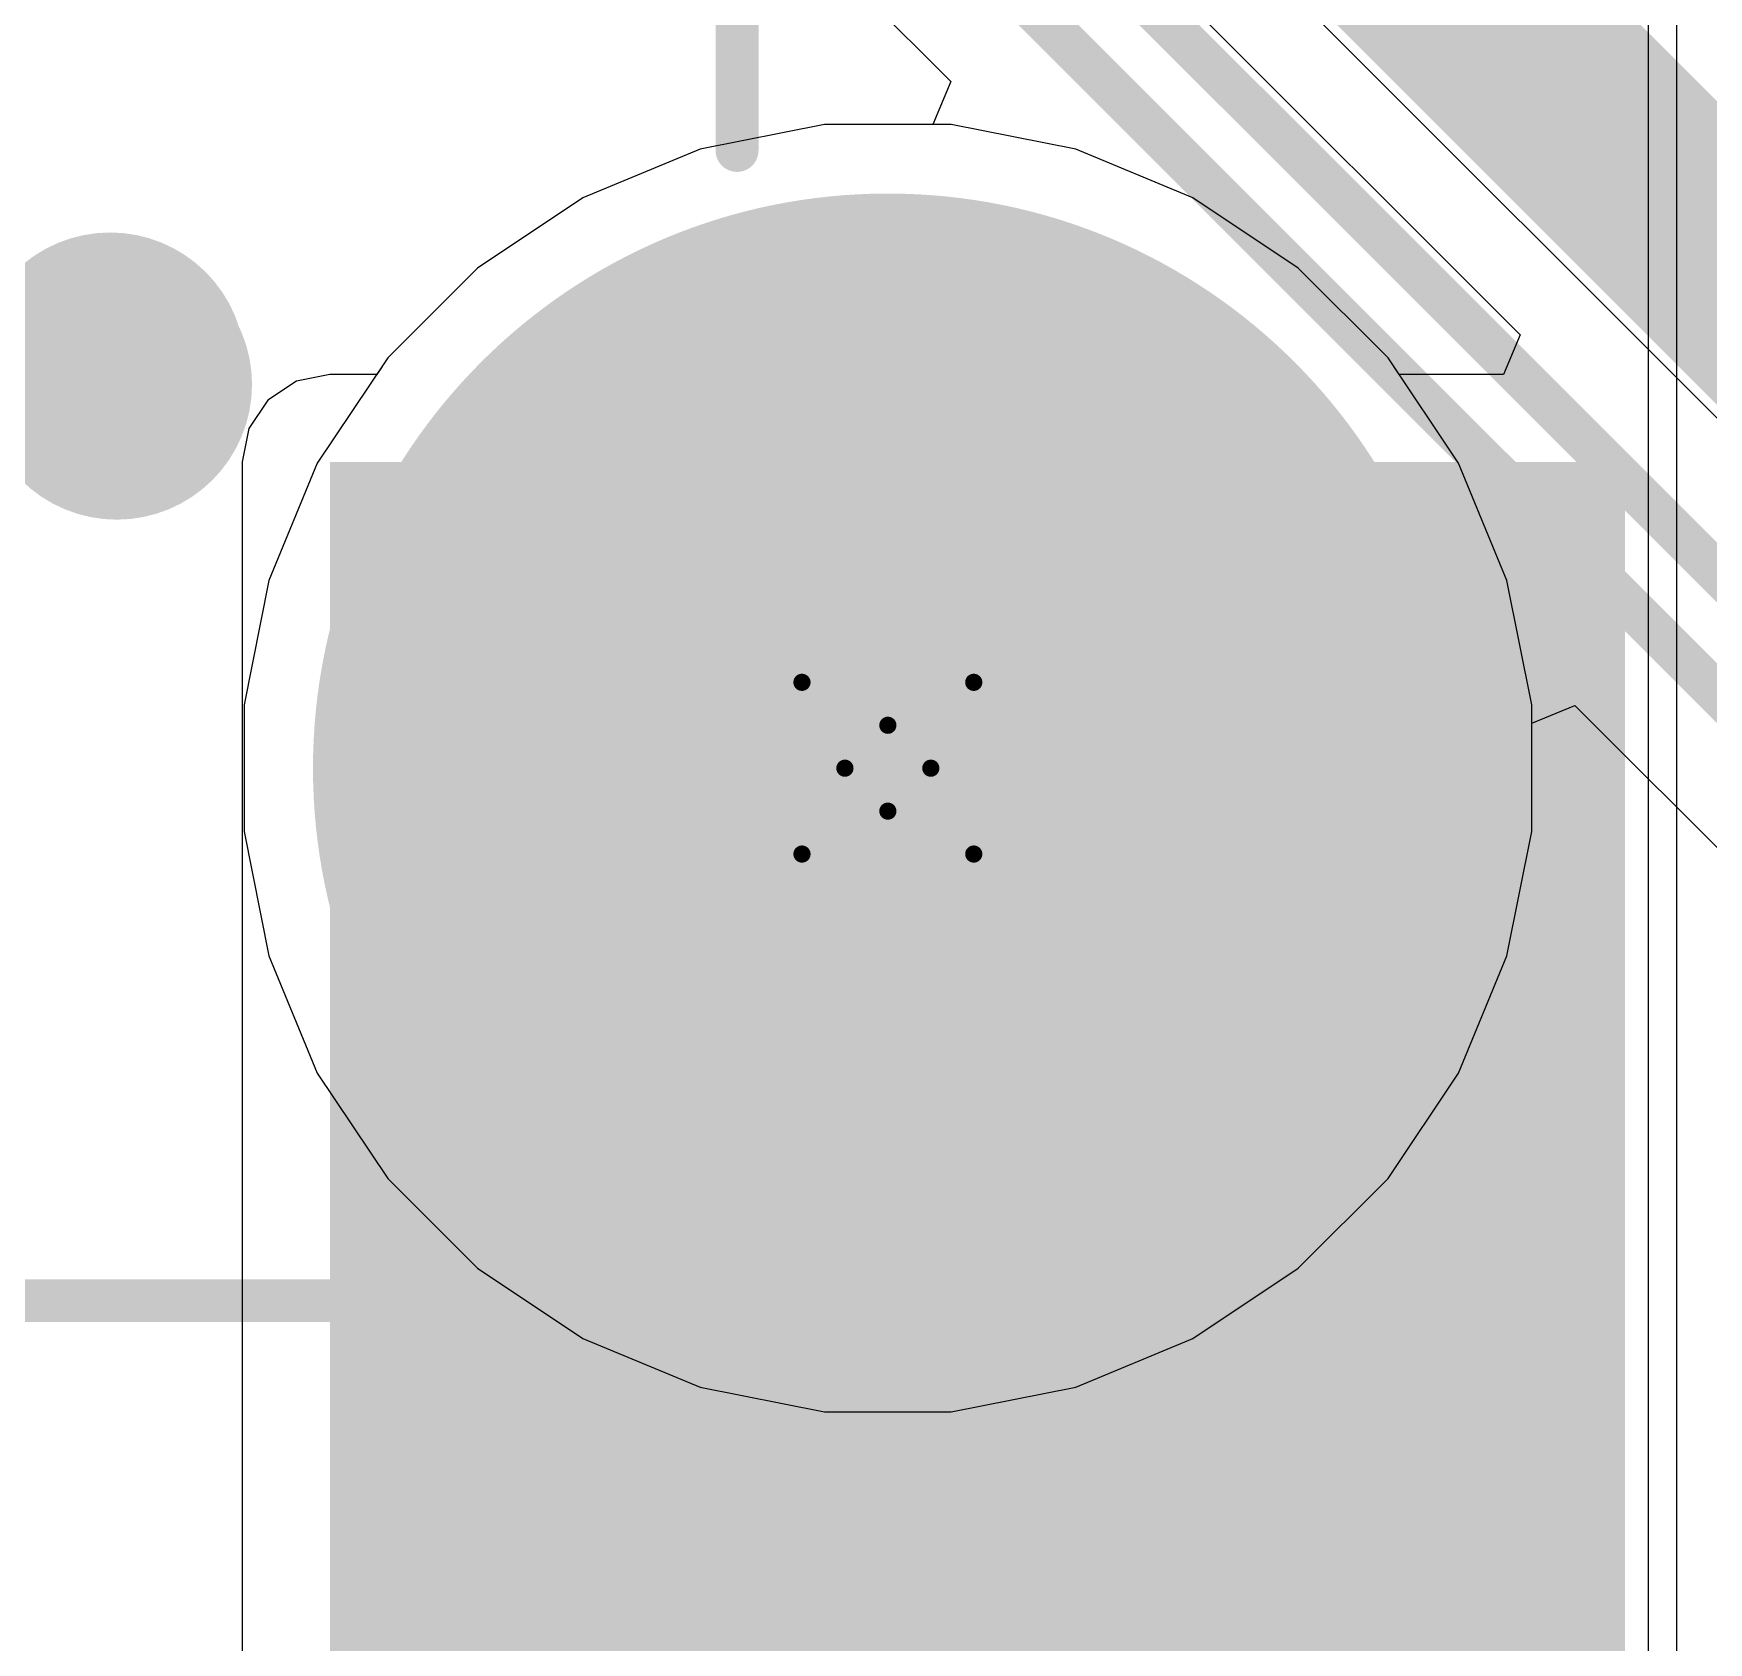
# Model space of a CAD drawing. Header units: inches. Extents: x 0 to 208, y 0 to 213.
# Drawn here: x 3.8387 to 4.0337, y 3.6344 to 3.8218 of the extents above; entities that cross this region are included whole.
import ezdxf

# ---------------------------------------------------------------- set-up
doc = ezdxf.new("R2010")
doc.units = ezdxf.units.IN
doc.header["$MEASUREMENT"] = 0
for name, color, linetype in [('Bottom Layer', 5, 'Continuous'), ('Bottom Overlay', 54, 'Continuous'), ('Bottom Paste', 16, 'Continuous'), ('Bottom Solder', 6, 'Continuous'), ('Drill Drawing', 1, 'Continuous'), ('L2_GND1', 16, 'Continuous'), ('L3_SIG1', 76, 'Continuous'), ('L4_PWR', 90, 'Continuous'), ('L5_GND2', 156, 'Continuous'), ('L6_SIG2', 130, 'Continuous'), ('L7_GND3', 216, 'Continuous'), ('Mechanical 15', 56, 'Continuous'), ('Multi-Layer', 9, 'Continuous'), ('Pad Holes', 156, 'Continuous'), ('Top Layer', 1, 'Continuous'), ('Top Overlay', 2, 'Continuous'), ('Top Solder', 216, 'Continuous')]:
    doc.layers.add(name, color=color, linetype=linetype)

# ---------------------------------------------------------------- blocks, each defined once
blk = doc.blocks.new('U224_081N_1BR61_528')
at = {"layer": 'Bottom Layer'}
h = blk.add_hatch(color=5, dxfattribs=at)
edge = h.paths.add_edge_path()
edge.add_arc((-0.27756, 0.11398), 0.06496, 0, 360)
at = {"layer": 'Bottom Solder'}
h = blk.add_hatch(color=6, dxfattribs=at)
edge = h.paths.add_edge_path()
edge.add_arc((-0.27756, 0.11398), 0.06693, 0, 360)
at = {"layer": 'L2_GND1'}
h = blk.add_hatch(color=16, dxfattribs=at)
edge = h.paths.add_edge_path()
edge.add_arc((-0.27756, 0.11398), 0.06496, 0, 360)
at = {"layer": 'L3_SIG1'}
h = blk.add_hatch(color=76, dxfattribs=at)
edge = h.paths.add_edge_path()
edge.add_arc((-0.27756, 0.11398), 0.06496, 0, 360)
at = {"layer": 'L4_PWR'}
h = blk.add_hatch(color=90, dxfattribs=at)
edge = h.paths.add_edge_path()
edge.add_arc((-0.27756, 0.11398), 0.06496, 0, 360)
at = {"layer": 'L5_GND2'}
h = blk.add_hatch(color=156, dxfattribs=at)
edge = h.paths.add_edge_path()
edge.add_arc((-0.27756, 0.11398), 0.06496, 0, 360)
at = {"layer": 'L6_SIG2'}
h = blk.add_hatch(color=130, dxfattribs=at)
edge = h.paths.add_edge_path()
edge.add_arc((-0.27756, 0.11398), 0.06496, 0, 360)
at = {"layer": 'L7_GND3'}
h = blk.add_hatch(color=216, dxfattribs=at)
edge = h.paths.add_edge_path()
edge.add_arc((-0.27756, 0.11398), 0.06496, 0, 360)
at = {"layer": 'Multi-Layer'}
h = blk.add_hatch(color=9, dxfattribs=at)
edge = h.paths.add_edge_path()
edge.add_arc((-0.27756, 0.11398), 0.06496, 0, 360)
at = {"layer": 'Pad Holes'}
h = blk.add_hatch(color=7, dxfattribs=at)
edge = h.paths.add_edge_path()
edge.add_arc((-0.27756, 0.11398), 0.04921, 0, 360)
at = {"layer": 'Top Layer'}
h = blk.add_hatch(color=1, dxfattribs=at)
edge = h.paths.add_edge_path()
edge.add_arc((-0.27756, 0.11398), 0.06496, 0, 360)
at = {"layer": 'Top Solder'}
h = blk.add_hatch(color=216, dxfattribs=at)
edge = h.paths.add_edge_path()
edge.add_arc((-0.27756, 0.11398), 0.06693, 0, 360)
at = {"layer": 'Mechanical 15'}
for points in [[(-0.17914, 0.06733, 0.01575, 0.01575, 1), (-0.19488, 0.06733, 0.01575, 0.01575, 1)], [(-0.19882, 0.06733, 0.00787, 0.00787, 1), (-0.19094, 0.06733, 0.00787, 0.00787, 1)], [(-0.18308, 0.06733, 0.00787, 0.00787, 1), (-0.1752, 0.06733, 0.00787, 0.00787, 1)]]:
    blk.add_lwpolyline(points, format="xyseb", close=True, dxfattribs=at)
at = {"layer": 'Top Overlay'}
for points in [[(0.239, 0.176, 0.005, 0.005, 0), (-0.241, 0.176, 0.005, 0.005, 0)], [(-0.26, 0.04203, 0.005, 0.005, 0), (-0.26, -0.04203, 0.005, 0.005, 0)]]:
    blk.add_lwpolyline(points, format="xyseb", dxfattribs=at)
for points in [[(-0.24225, 0.176, 0.0025, 0.0025, 1), (-0.23975, 0.176, 0.0025, 0.0025, 1)], [(-0.17992, 0.06929, 0.01575, 0.01575, 1), (-0.19566, 0.06929, 0.01575, 0.01575, 1)], [(-0.1996, 0.06929, 0.00787, 0.00787, 1), (-0.19172, 0.06929, 0.00787, 0.00787, 1)], [(-0.18386, 0.06929, 0.00787, 0.00787, 1), (-0.17598, 0.06929, 0.00787, 0.00787, 1)], [(-0.26125, 0.04203, 0.0025, 0.0025, 1), (-0.25875, 0.04203, 0.0025, 0.0025, 1)]]:
    blk.add_lwpolyline(points, format="xyseb", close=True, dxfattribs=at)
blk = doc.blocks.new('CAP_1206_B_634')
at = {"layer": 'Bottom Layer'}
for points in [[(-0.08, 0.035), (-0.02, 0.035), (-0.02, -0.035), (-0.08, -0.035)], [(0.02, 0.035), (0.08, 0.035), (0.08, -0.035), (0.02, -0.035)]]:
    blk.add_hatch(color=5, dxfattribs=at).paths.add_polyline_path(points)
at = {"layer": 'Bottom Paste'}
for points in [[(-0.08, 0.035), (-0.02, 0.035), (-0.02, -0.035), (-0.08, -0.035)], [(0.02, 0.035), (0.08, 0.035), (0.08, -0.035), (0.02, -0.035)]]:
    blk.add_hatch(color=16, dxfattribs=at).paths.add_polyline_path(points)
at = {"layer": 'Bottom Solder'}
for points in [[(-0.084, 0.039), (-0.016, 0.039), (-0.016, -0.039), (-0.084, -0.039)], [(0.016, 0.039), (0.084, 0.039), (0.084, -0.039), (0.016, -0.039)]]:
    blk.add_hatch(color=6, dxfattribs=at).paths.add_polyline_path(points)
at = {"layer": 'Bottom Overlay'}
for points in [[(-0.084, 0.039, 0.005, 0.005, 0), (-0.084, -0.039, 0.005, 0.005, 0)], [(-0.084, 0.039, 0.005, 0.005, 0), (-0.024, 0.039, 0.005, 0.005, 0)], [(0.024, 0.039, 0.005, 0.005, 0), (0.084, 0.039, 0.005, 0.005, 0)], [(0.084, 0.039, 0.005, 0.005, 0), (0.084, -0.039, 0.005, 0.005, 0)], [(-0.084, -0.039, 0.005, 0.005, 0), (-0.024, -0.039, 0.005, 0.005, 0)], [(0.024, -0.039, 0.005, 0.005, 0), (0.084, -0.039, 0.005, 0.005, 0)]]:
    blk.add_lwpolyline(points, format="xyseb", dxfattribs=at)
for points in [[(-0.08525, 0.039, 0.0025, 0.0025, 1), (-0.08275, 0.039, 0.0025, 0.0025, 1)], [(-0.08525, 0.039, 0.0025, 0.0025, 1), (-0.08275, 0.039, 0.0025, 0.0025, 1)], [(-0.02525, 0.039, 0.0025, 0.0025, 1), (-0.02275, 0.039, 0.0025, 0.0025, 1)], [(0.02275, 0.039, 0.0025, 0.0025, 1), (0.02525, 0.039, 0.0025, 0.0025, 1)], [(0.08275, 0.039, 0.0025, 0.0025, 1), (0.08525, 0.039, 0.0025, 0.0025, 1)], [(0.08275, 0.039, 0.0025, 0.0025, 1), (0.08525, 0.039, 0.0025, 0.0025, 1)], [(-0.08525, -0.039, 0.0025, 0.0025, 1), (-0.08275, -0.039, 0.0025, 0.0025, 1)], [(-0.08525, -0.039, 0.0025, 0.0025, 1), (-0.08275, -0.039, 0.0025, 0.0025, 1)], [(-0.02525, -0.039, 0.0025, 0.0025, 1), (-0.02275, -0.039, 0.0025, 0.0025, 1)], [(0.02275, -0.039, 0.0025, 0.0025, 1), (0.02525, -0.039, 0.0025, 0.0025, 1)], [(0.08275, -0.039, 0.0025, 0.0025, 1), (0.08525, -0.039, 0.0025, 0.0025, 1)], [(0.08275, -0.039, 0.0025, 0.0025, 1), (0.08525, -0.039, 0.0025, 0.0025, 1)]]:
    blk.add_lwpolyline(points, format="xyseb", close=True, dxfattribs=at)

msp = doc.modelspace()

# ---------------------------------------------------------------- hatches: boundary and pattern name
at = {"layer": 'Bottom Layer'}
msp.add_hatch(color=5, dxfattribs=at).paths.add_polyline_path([(3.87323, 3.59711), (4.024, 3.59711), (4.024, 3.77193), (3.87323, 3.77193)])

# ---------------------------------------------------------------- linework, layer by layer
for p, q in [((4.02671, 4.321), (4.02671, 3.53305)), ((3.95649, 3.84206), (4.0118, 3.78675)), ((3.93081, 3.81122), (3.91632, 3.80834)), ((3.94557, 3.81122), (3.93081, 3.81122)), ((3.96006, 3.80834), (3.94557, 3.81122)), ((3.91632, 3.80834), (3.90268, 3.80269)), ((3.9737, 3.80269), (3.96006, 3.80834)), ((3.90268, 3.80269), (3.89041, 3.79449)), ((3.98597, 3.79449), (3.9737, 3.80269)), ((3.89041, 3.79449), (3.87996, 3.78404)), ((3.99642, 3.78404), (3.98597, 3.79449)), ((4.0118, 3.78675), (4.00988, 3.78213)), ((3.87996, 3.78404), (3.87868, 3.78213)), ((3.9977, 3.78213), (3.99642, 3.78404)), ((3.86933, 3.78135), (3.86602, 3.77914)), ((3.87323, 3.78213), (3.86933, 3.78135)), ((3.87868, 3.78213), (3.87323, 3.78213)), ((4.00988, 3.78213), (3.9977, 3.78213)), ((3.86602, 3.77914), (3.86381, 3.77583)), ((3.86381, 3.77583), (3.86303, 3.77193)), ((3.86303, 3.77193), (3.86303, 3.59711))]:
    msp.add_line(p, q, dxfattribs=at)
msp.add_lwpolyline([(3.96599, 3.865, 0.025, 0.025, 0), (4.05766, 3.77332, 0.025, 0.025, 0)], format="xyseb", dxfattribs=at)
at = {"layer": 'Drill Drawing'}
for points in [[(3.92819, 3.74626, 0.002, 0.002, 0), (3.93819, 3.74126, 0.002, 0.002, 0)], [(3.92819, 3.74626, 0.002, 0.002, 0), (3.93319, 3.73626, 0.002, 0.002, 0)], [(3.93819, 3.74126, 0.002, 0.002, 0), (3.94819, 3.74626, 0.002, 0.002, 0)], [(3.94319, 3.73626, 0.002, 0.002, 0), (3.94819, 3.74626, 0.002, 0.002, 0)], [(3.92819, 3.72626, 0.002, 0.002, 0), (3.93319, 3.73626, 0.002, 0.002, 0)], [(3.94319, 3.73626, 0.002, 0.002, 0), (3.94819, 3.72626, 0.002, 0.002, 0)], [(3.92819, 3.72626, 0.002, 0.002, 0), (3.93819, 3.73126, 0.002, 0.002, 0)], [(3.93819, 3.73126, 0.002, 0.002, 0), (3.94819, 3.72626, 0.002, 0.002, 0)]]:
    msp.add_lwpolyline(points, format="xyseb", dxfattribs=at)
for points in [[(3.92769, 3.74626, 0.001, 0.001, 1), (3.92869, 3.74626, 0.001, 0.001, 1)], [(3.92769, 3.74626, 0.001, 0.001, 1), (3.92869, 3.74626, 0.001, 0.001, 1)], [(3.94769, 3.74626, 0.001, 0.001, 1), (3.94869, 3.74626, 0.001, 0.001, 1)], [(3.94769, 3.74626, 0.001, 0.001, 1), (3.94869, 3.74626, 0.001, 0.001, 1)], [(3.93769, 3.74126, 0.001, 0.001, 1), (3.93869, 3.74126, 0.001, 0.001, 1)], [(3.93769, 3.74126, 0.001, 0.001, 1), (3.93869, 3.74126, 0.001, 0.001, 1)], [(3.93269, 3.73626, 0.001, 0.001, 1), (3.93369, 3.73626, 0.001, 0.001, 1)], [(3.93269, 3.73626, 0.001, 0.001, 1), (3.93369, 3.73626, 0.001, 0.001, 1)], [(3.94269, 3.73626, 0.001, 0.001, 1), (3.94369, 3.73626, 0.001, 0.001, 1)], [(3.94269, 3.73626, 0.001, 0.001, 1), (3.94369, 3.73626, 0.001, 0.001, 1)], [(3.93769, 3.73126, 0.001, 0.001, 1), (3.93869, 3.73126, 0.001, 0.001, 1)], [(3.93769, 3.73126, 0.001, 0.001, 1), (3.93869, 3.73126, 0.001, 0.001, 1)], [(3.92769, 3.72626, 0.001, 0.001, 1), (3.92869, 3.72626, 0.001, 0.001, 1)], [(3.92769, 3.72626, 0.001, 0.001, 1), (3.92869, 3.72626, 0.001, 0.001, 1)], [(3.94769, 3.72626, 0.001, 0.001, 1), (3.94869, 3.72626, 0.001, 0.001, 1)], [(3.94769, 3.72626, 0.001, 0.001, 1), (3.94869, 3.72626, 0.001, 0.001, 1)]]:
    msp.add_lwpolyline(points, format="xyseb", close=True, dxfattribs=at)
at = {"layer": 'L3_SIG1'}
for p, q in [((3.84545, 3.91628), (3.94551, 3.81622)), ((4.08653, 3.72523), (3.92654, 3.88522)), ((3.94551, 3.81622), (3.94344, 3.81122)), ((3.93081, 3.81122), (3.91632, 3.80834)), ((3.94344, 3.81122), (3.93081, 3.81122)), ((3.91632, 3.80834), (3.90268, 3.80269)), ((3.90268, 3.80269), (3.89041, 3.79449)), ((3.89041, 3.79449), (3.87996, 3.78404)), ((3.87996, 3.78404), (3.87176, 3.77177)), ((3.87176, 3.77177), (3.86611, 3.75813)), ((3.86611, 3.75813), (3.86323, 3.74364)), ((3.86323, 3.74364), (3.86323, 3.72888)), ((4.01315, 3.74151), (4.01815, 3.74358)), ((4.01815, 3.74358), (4.05488, 3.70685)), ((4.01315, 3.72888), (4.01315, 3.74151)), ((3.86323, 3.72888), (3.86611, 3.7144)), ((4.01027, 3.7144), (4.01315, 3.72888)), ((3.86611, 3.7144), (3.87176, 3.70075)), ((4.00462, 3.70075), (4.01027, 3.7144)), ((3.87176, 3.70075), (3.87996, 3.68848)), ((3.99642, 3.68848), (4.00462, 3.70075)), ((3.87996, 3.68848), (3.89041, 3.67803)), ((3.98597, 3.67803), (3.99642, 3.68848)), ((3.89041, 3.67803), (3.90268, 3.66983)), ((3.9737, 3.66983), (3.98597, 3.67803)), ((3.90268, 3.66983), (3.91632, 3.66418)), ((3.96006, 3.66418), (3.9737, 3.66983)), ((3.91632, 3.66418), (3.93081, 3.6613)), ((3.94557, 3.6613), (3.96006, 3.66418)), ((3.93081, 3.6613), (3.94557, 3.6613))]:
    msp.add_line(p, q, dxfattribs=at)
for points in [[(3.85483, 3.93894, 0.00494, 0.00494, 0), (4.07754, 3.71624, 0.00494, 0.00494, 0)], [(3.85071, 3.929, 0.00494, 0.00494, 0), (4.06759, 3.71212, 0.00494, 0.00494, 0)]]:
    msp.add_lwpolyline(points, format="xyseb", dxfattribs=at)
at = {"layer": 'L4_PWR'}
for p, q in [((3.93081, 3.81122), (3.91632, 3.80834)), ((3.94557, 3.81122), (3.93081, 3.81122)), ((3.96006, 3.80834), (3.94557, 3.81122)), ((3.91632, 3.80834), (3.90268, 3.80269)), ((3.9737, 3.80269), (3.96006, 3.80834)), ((3.90268, 3.80269), (3.89041, 3.79449)), ((3.98597, 3.79449), (3.9737, 3.80269)), ((3.89041, 3.79449), (3.87996, 3.78404)), ((3.99642, 3.78404), (3.98597, 3.79449)), ((3.87996, 3.78404), (3.87176, 3.77177)), ((4.00462, 3.77177), (3.99642, 3.78404)), ((3.87176, 3.77177), (3.86611, 3.75813)), ((4.01027, 3.75813), (4.00462, 3.77177)), ((3.86611, 3.75813), (3.86323, 3.74364)), ((4.01315, 3.74364), (4.01027, 3.75813)), ((3.86323, 3.74364), (3.86323, 3.72888)), ((4.01315, 3.72888), (4.01315, 3.74364)), ((3.86323, 3.72888), (3.86611, 3.7144)), ((4.01027, 3.7144), (4.01315, 3.72888)), ((3.86611, 3.7144), (3.87176, 3.70075)), ((4.00462, 3.70075), (4.01027, 3.7144)), ((3.87176, 3.70075), (3.87996, 3.68848)), ((3.99642, 3.68848), (4.00462, 3.70075)), ((3.87996, 3.68848), (3.89041, 3.67803)), ((3.98597, 3.67803), (3.99642, 3.68848)), ((3.89041, 3.67803), (3.90268, 3.66983)), ((3.9737, 3.66983), (3.98597, 3.67803)), ((3.90268, 3.66983), (3.91632, 3.66418)), ((3.96006, 3.66418), (3.9737, 3.66983)), ((3.91632, 3.66418), (3.93081, 3.6613)), ((3.94557, 3.6613), (3.96006, 3.66418)), ((3.93081, 3.6613), (3.94557, 3.6613))]:
    msp.add_line(p, q, dxfattribs=at)
at = {"layer": 'L5_GND2'}
for p, q in [((3.93081, 3.81122), (3.91632, 3.80834)), ((3.94557, 3.81122), (3.93081, 3.81122)), ((3.96006, 3.80834), (3.94557, 3.81122)), ((3.91632, 3.80834), (3.90268, 3.80269)), ((3.9737, 3.80269), (3.96006, 3.80834)), ((3.90268, 3.80269), (3.89041, 3.79449)), ((3.98597, 3.79449), (3.9737, 3.80269)), ((3.89041, 3.79449), (3.87996, 3.78404)), ((3.99642, 3.78404), (3.98597, 3.79449)), ((3.87996, 3.78404), (3.87176, 3.77177)), ((4.00462, 3.77177), (3.99642, 3.78404)), ((3.87176, 3.77177), (3.86611, 3.75813)), ((4.01027, 3.75813), (4.00462, 3.77177)), ((3.86611, 3.75813), (3.86323, 3.74364)), ((4.01315, 3.74364), (4.01027, 3.75813)), ((3.86323, 3.74364), (3.86323, 3.72888)), ((4.01315, 3.72888), (4.01315, 3.74364)), ((3.86323, 3.72888), (3.86611, 3.7144)), ((4.01027, 3.7144), (4.01315, 3.72888)), ((3.86611, 3.7144), (3.87176, 3.70075)), ((4.00462, 3.70075), (4.01027, 3.7144)), ((3.87176, 3.70075), (3.87996, 3.68848)), ((3.99642, 3.68848), (4.00462, 3.70075)), ((3.87996, 3.68848), (3.89041, 3.67803)), ((3.98597, 3.67803), (3.99642, 3.68848)), ((3.89041, 3.67803), (3.90268, 3.66983)), ((3.9737, 3.66983), (3.98597, 3.67803)), ((3.90268, 3.66983), (3.91632, 3.66418)), ((3.96006, 3.66418), (3.9737, 3.66983)), ((3.91632, 3.66418), (3.93081, 3.6613)), ((3.94557, 3.6613), (3.96006, 3.66418)), ((3.93081, 3.6613), (3.94557, 3.6613))]:
    msp.add_line(p, q, dxfattribs=at)
at = {"layer": 'L6_SIG2'}
for p, q in [((3.93081, 3.81122), (3.91632, 3.80834)), ((3.94557, 3.81122), (3.93081, 3.81122)), ((3.96006, 3.80834), (3.94557, 3.81122)), ((3.91632, 3.80834), (3.90268, 3.80269)), ((3.9737, 3.80269), (3.96006, 3.80834)), ((3.90268, 3.80269), (3.89041, 3.79449)), ((3.98597, 3.79449), (3.9737, 3.80269)), ((3.89041, 3.79449), (3.87996, 3.78404)), ((3.99642, 3.78404), (3.98597, 3.79449)), ((3.87996, 3.78404), (3.87176, 3.77177)), ((4.00462, 3.77177), (3.99642, 3.78404)), ((3.87176, 3.77177), (3.86611, 3.75813)), ((4.01027, 3.75813), (4.00462, 3.77177)), ((3.86611, 3.75813), (3.86323, 3.74364)), ((4.01315, 3.74364), (4.01027, 3.75813)), ((3.86323, 3.74364), (3.86323, 3.72888)), ((4.01315, 3.72888), (4.01315, 3.74364)), ((3.86323, 3.72888), (3.86611, 3.7144)), ((4.01027, 3.7144), (4.01315, 3.72888)), ((3.86611, 3.7144), (3.87176, 3.70075)), ((4.00462, 3.70075), (4.01027, 3.7144)), ((3.87176, 3.70075), (3.87996, 3.68848)), ((3.99642, 3.68848), (4.00462, 3.70075)), ((3.87996, 3.68848), (3.89041, 3.67803)), ((3.98597, 3.67803), (3.99642, 3.68848)), ((3.89041, 3.67803), (3.90268, 3.66983)), ((3.9737, 3.66983), (3.98597, 3.67803)), ((3.90268, 3.66983), (3.91632, 3.66418)), ((3.96006, 3.66418), (3.9737, 3.66983)), ((3.91632, 3.66418), (3.93081, 3.6613)), ((3.94557, 3.6613), (3.96006, 3.66418)), ((3.93081, 3.6613), (3.94557, 3.6613))]:
    msp.add_line(p, q, dxfattribs=at)
at = {"layer": 'L7_GND3'}
for p, q in [((3.93081, 3.81122), (3.91632, 3.80834)), ((3.94557, 3.81122), (3.93081, 3.81122)), ((3.96006, 3.80834), (3.94557, 3.81122)), ((3.91632, 3.80834), (3.90268, 3.80269)), ((3.9737, 3.80269), (3.96006, 3.80834)), ((3.90268, 3.80269), (3.89041, 3.79449)), ((3.98597, 3.79449), (3.9737, 3.80269)), ((3.89041, 3.79449), (3.87996, 3.78404)), ((3.99642, 3.78404), (3.98597, 3.79449)), ((3.87996, 3.78404), (3.87176, 3.77177)), ((4.00462, 3.77177), (3.99642, 3.78404)), ((3.87176, 3.77177), (3.86611, 3.75813)), ((4.01027, 3.75813), (4.00462, 3.77177)), ((3.86611, 3.75813), (3.86323, 3.74364)), ((4.01315, 3.74364), (4.01027, 3.75813)), ((3.86323, 3.74364), (3.86323, 3.72888)), ((4.01315, 3.72888), (4.01315, 3.74364)), ((3.86323, 3.72888), (3.86611, 3.7144)), ((4.01027, 3.7144), (4.01315, 3.72888)), ((3.86611, 3.7144), (3.87176, 3.70075)), ((4.00462, 3.70075), (4.01027, 3.7144)), ((3.87176, 3.70075), (3.87996, 3.68848)), ((3.99642, 3.68848), (4.00462, 3.70075)), ((3.87996, 3.68848), (3.89041, 3.67803)), ((3.98597, 3.67803), (3.99642, 3.68848)), ((3.89041, 3.67803), (3.90268, 3.66983)), ((3.9737, 3.66983), (3.98597, 3.67803)), ((3.90268, 3.66983), (3.91632, 3.66418)), ((3.96006, 3.66418), (3.9737, 3.66983)), ((3.91632, 3.66418), (3.93081, 3.6613)), ((3.94557, 3.6613), (3.96006, 3.66418)), ((3.93081, 3.6613), (3.94557, 3.6613))]:
    msp.add_line(p, q, dxfattribs=at)
at = {"layer": 'Top Layer'}
for p, q in [((4.03, 4.33071), (4.03, 3.54276)), ((4.03, 4.32051), (4.03, 3.54276)), ((3.93081, 3.81122), (3.91632, 3.80834)), ((3.94557, 3.81122), (3.93081, 3.81122)), ((3.96006, 3.80834), (3.94557, 3.81122)), ((3.91632, 3.80834), (3.90268, 3.80269)), ((3.9737, 3.80269), (3.96006, 3.80834)), ((3.90268, 3.80269), (3.89041, 3.79449)), ((3.98597, 3.79449), (3.9737, 3.80269)), ((3.89041, 3.79449), (3.87996, 3.78404)), ((3.99642, 3.78404), (3.98597, 3.79449)), ((3.87996, 3.78404), (3.87176, 3.77177)), ((4.00462, 3.77177), (3.99642, 3.78404)), ((3.87176, 3.77177), (3.86611, 3.75813)), ((4.01027, 3.75813), (4.00462, 3.77177)), ((3.86611, 3.75813), (3.86323, 3.74364)), ((4.01315, 3.74364), (4.01027, 3.75813)), ((3.86323, 3.74364), (3.86323, 3.72888)), ((4.01315, 3.72888), (4.01315, 3.74364)), ((3.86323, 3.72888), (3.86611, 3.7144)), ((4.01027, 3.7144), (4.01315, 3.72888)), ((3.86611, 3.7144), (3.87176, 3.70075)), ((4.00462, 3.70075), (4.01027, 3.7144)), ((3.87176, 3.70075), (3.87996, 3.68848)), ((3.99642, 3.68848), (4.00462, 3.70075)), ((3.87996, 3.68848), (3.89041, 3.67803)), ((3.98597, 3.67803), (3.99642, 3.68848)), ((3.89041, 3.67803), (3.90268, 3.66983)), ((3.9737, 3.66983), (3.98597, 3.67803)), ((3.90268, 3.66983), (3.91632, 3.66418)), ((3.96006, 3.66418), (3.9737, 3.66983)), ((3.91632, 3.66418), (3.93081, 3.6613)), ((3.94557, 3.6613), (3.96006, 3.66418)), ((3.93081, 3.6613), (3.94557, 3.6613))]:
    msp.add_line(p, q, dxfattribs=at)

# ---------------------------------------------------------------- block references
for name, p, rotation in [('U224_081N_1BR61_528', (3.66063, 3.85024), 180), ('CAP_1206_B_634', (3.93819, 3.5783), 90)]:
    msp.add_blockref(name, p, dxfattribs=dict(rotation=rotation))

doc.saveas('drawing.dxf')
